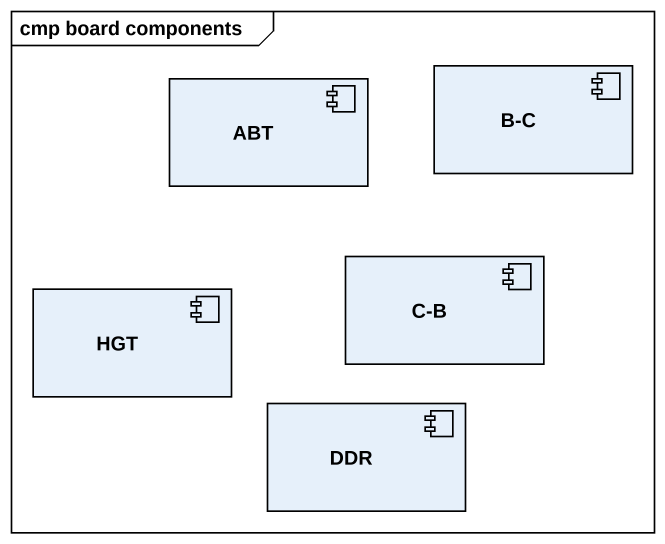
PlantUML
@startuml
mainframe cmp board components
component ABT
component "B-C" as B_C
component HGT
component "C-B" as C_B
component DDR
@enduml
